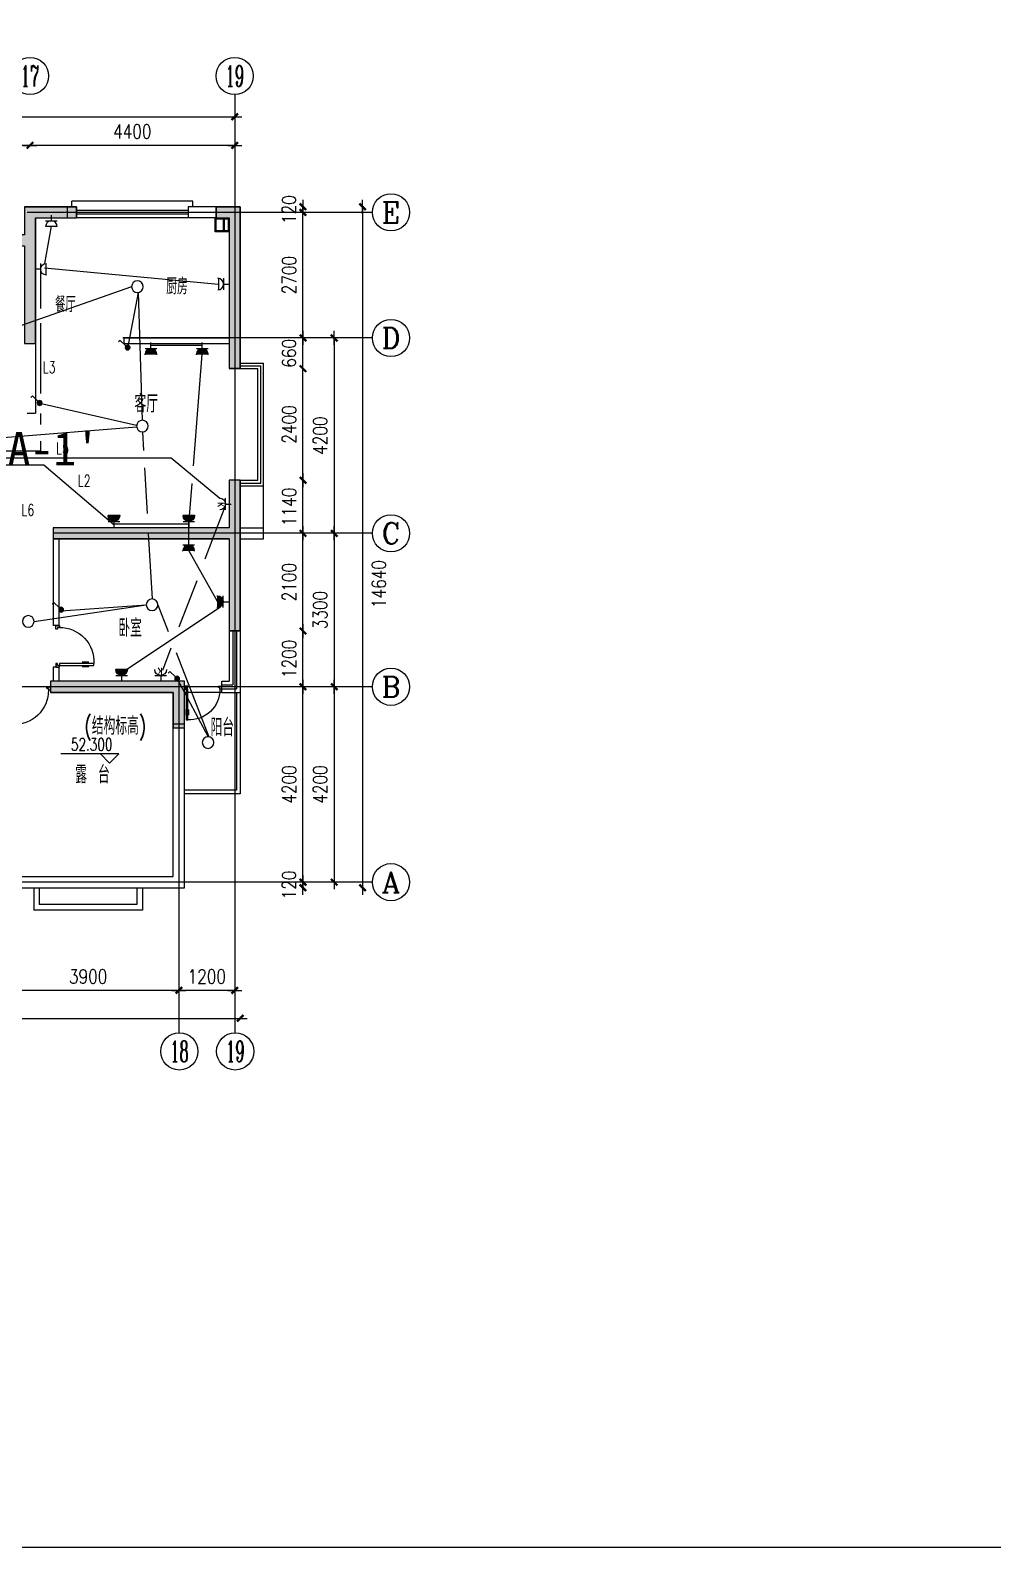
# Model space of a CAD drawing. Extents: x -170759 to 304867, y -311201 to 112352.
# Drawn here: x 86603 to 107283, y 9510 to 42129 of the extents above; entities that cross this region are included whole.
import ezdxf
from ezdxf.enums import TextEntityAlignment as Align

# ---------------------------------------------------------------- set-up
doc = ezdxf.new("R2010")
doc.units = 0
for name, pattern in [('ACAD_ISO04W100', [30.5, 24, -3, 0.5, -3]), ('DASH', [0.35, 0.25, -0.1]), ('DOTE', [2.42, 2, -0.2, 0.02, -0.2])]:
    doc.linetypes.add(name, pattern=pattern)
doc.layers.get('0').update_dxf_attribs({"linetype": 'CONTINUOUS'})
doc.layers.get('DEFPOINTS').update_dxf_attribs({"linetype": 'CONTINUOUS'})
for name, color, linetype in [('AXIS', 3, 'CONTINUOUS'), ('AXIS_TEXT', 7, 'CONTINUOUS'), ('DOOR', 2, 'CONTINUOUS'), ('DOTE', 251, 'CONTINUOUS'), ('EQUIP', 3, 'CONTINUOUS'), ('TEX', 7, 'CONTINUOUS'), ('TEXT', 6, 'CONTINUOUS'), ('WALL', 7, 'CONTINUOUS'), ('WINDOW', 151, 'CONTINUOUS'), ('WIRE', 1, 'CONTINUOUS'), ('WZ', 3, 'CONTINUOUS'), ('ZXX', 2, 'ACAD_ISO04W100'), ('标注', 7, 'CONTINUOUS')]:
    doc.layers.add(name, color=color, linetype=linetype)
doc.styles.add('-黑体', font='SIMHEI.TTF', dxfattribs={"width": 0.8})
doc.styles.add('COMPLEX', font='COMPLEX')
doc.styles.add('DIM_FONT', font='SIMPLEX.shx', dxfattribs={"width": 0.8})
doc.styles.add('HZFS', font='txt.shx', dxfattribs={"width": 0.8, "bigfont": 'msi_fsx.shx'})
doc.styles.add('HZS', font='txt', dxfattribs={"width": 0.7, "bigfont": 'HZS'})
doc.styles.add('HZTXT', font='txt.shx', dxfattribs={"width": 0.8, "bigfont": 'hztxt.shx'})
doc.styles.add('HZXXX', font='romans', dxfattribs={"width": 0.7, "bigfont": 'hzs'})
doc.dimstyles.new('AXIS', dxfattribs={"dimtxt": 300, "dimasz": 1, "dimexe": 250, "dimexo": 300, "dimgap": 150, "dimtad": 1, "dimdec": 0, "dimdsep": 46, "dimtxsty": 'DIM_FONT', "dimblk": '_DIMX', "dimblk1": '_DIMX', "dimblk2": '_DIMX', "dimcen": 2.5, "dimse1": 1, "dimse2": 1, "dimclrd": 3, "dimclre": 3, "dimclrt": 7, "dimadec": 0, "dimazin": 0, "dimtfac": 1, "dimtdec": 0, "dimtix": 1, "dimtmove": 2, "dimatfit": 3, "dimldrblk": '_DIMX', "dimfxl": 0, "dimtolj": 1, "dimtzin": 0, "dimarcsym": 0})

# ---------------------------------------------------------------- blocks, each defined once
blk = doc.blocks.new('_DIMX')
blk.add_line((-150, 0), (150, 0))
at = {"const_width": 50}
blk.add_lwpolyline([(-70, -70), (70, 70)], dxfattribs=at)
blk = doc.blocks.new('*D433')
at = {"layer": 'AXIS', "color": 3, "lineweight": -2}
blk.add_line((93133, 35515), (93133, 31317), dxfattribs=at)
at = {"layer": 'DEFPOINTS', "color": 0}
for p in [(91267, 35516), (91267, 31316), (93133, 31316)]:
    blk.add_point(p, dxfattribs=at)
at = {"layer": 'AXIS', "color": 3, "lineweight": -2}
for p, rotation in [((93133, 35516), 90), ((93133, 31316), 270)]:
    blk.add_blockref('_DIMX', p, dxfattribs=dict(at, rotation=rotation))
at = {"layer": 'AXIS', "color": 7, "insert": (92833, 33416), "char_height": 300, "attachment_point": 5, "rotation": 90, "style": 'DIM_FONT'}
blk.add_mtext('\\A1;4200', dxfattribs=at)
blk = doc.blocks.new('*D434')
at = {"layer": 'AXIS', "color": 3, "lineweight": -2}
blk.add_line((93743, 38335), (93743, 23697), dxfattribs=at)
at = {"layer": 'DEFPOINTS', "color": 0}
for p in [(92012, 38336), (92029, 23696), (93743, 23696)]:
    blk.add_point(p, dxfattribs=at)
at = {"layer": 'AXIS', "color": 3, "lineweight": -2}
for p, rotation in [((93743, 38336), 90), ((93743, 23696), 270)]:
    blk.add_blockref('_DIMX', p, dxfattribs=dict(at, rotation=rotation))
at = {"layer": 'AXIS', "color": 7, "insert": (94091, 30224), "char_height": 300, "attachment_point": 5, "rotation": 90, "style": 'DIM_FONT'}
blk.add_mtext('\\A1;14640', dxfattribs=at)
blk = doc.blocks.new('_LINKPT1')
blk.add_line((0, 0), (0, 0))
blk = doc.blocks.new('M_X23')
for p, q in [((-0.5, 1.05), (-0.5, 1)), ((-0.5, 1), (0.5, 1)), ((0.5, 0.5), (-0.5, 0.5)), ((0, 0.5), (0, 0)), ((0.5, 1.05), (0.5, 1))]:
    blk.add_line(p, q)
blk.add_arc((0, 1), 0.5, 180, 0)
for points in [[(0.43, 0.75), (-0.43, 0.75), (0.5, 1), (-0.5, 1)], [(0.25, 0.57), (-0.25, 0.57), (0.43, 0.75), (-0.43, 0.75)], [(0, 0.5), (0, 0.5), (0.25, 0.57), (-0.25, 0.57)]]:
    blk.add_solid(points)
blk.add_blockref('_LINKPT1', (0, 0))
at = {"width": 0.8, "flags": 9}
blk.add_attdef('A', (0, 0), '', height=0.00002, dxfattribs=at)
blk = doc.blocks.new('*D453')
at = {"layer": 'AXIS', "color": 3, "lineweight": -2}
blk.add_line((89794, 21491), (85896, 21491), dxfattribs=at)
at = {"layer": 'DEFPOINTS', "color": 0}
for p in [(85895, 22351), (89795, 22351), (85895, 21491)]:
    blk.add_point(p, dxfattribs=at)
at = {"layer": 'AXIS', "color": 3, "lineweight": -2, "rotation": 180}
blk.add_blockref('_DIMX', (85895, 21491), dxfattribs=at)
at = {"layer": 'AXIS', "color": 3, "lineweight": -2}
blk.add_blockref('_DIMX', (89795, 21491), dxfattribs=at)
at = {"layer": 'AXIS', "color": 7, "insert": (87845, 21791), "char_height": 300, "attachment_point": 5, "style": 'DIM_FONT'}
blk.add_mtext('\\A1;3900', dxfattribs=at)
blk = doc.blocks.new('M_A23MCU')
for p, q in [((-0.489, 0.782), (-0.489, 0.624)), ((-0.454, 0.081), (-0.454, 0.905)), ((-0.454, 0.905), (-0.413, 0.905)), ((-0.413, 0.905), (-0.413, 0.081)), ((-0.378, 0.782), (-0.378, 0.624)), ((-0.495, -0.002), (-0.495, 0.081)), ((-0.495, 0.081), (-0.454, 0.081)), ((-0.413, 0.081), (-0.454, 0.081)), ((-0.454, 0.081), (-0.454, 0.039)), ((-0.454, 0.039), (-0.413, 0.039)), ((-0.413, 0.039), (-0.413, -0.002)), ((0.412, 0.039), (0.412, -0.002)), ((0.453, 0.039), (0.412, 0.039)), ((0.453, 0.081), (0.453, 0.039)), ((0.494, 0.081), (0.453, 0.081)), ((0.494, -0.002), (0.494, 0.081)), ((-0.413, -0.002), (-0.495, -0.002)), ((-0.495, -0.002), (-0.495, -0.002)), ((0.412, -0.002), (0.494, -0.002)), ((0.494, -0.002), (0.494, -0.002))]:
    blk.add_line(p, q)
blk.add_arc((-0.372, 0.082), 0.825, 359.9283, 92.866)
blk = doc.blocks.new('_Y0FUQ')
blk.add_circle((0, 0), 0.5)
at = {"xscale": 0.002, "yscale": 0.002, "zscale": 0.002}
for p in [(-0.5, 0), (0, 0.5), (0.5, 0), (0, -0.5)]:
    blk.add_blockref('_LINKPT1', p, dxfattribs=at)
at = {"style": 'DIM_FONT', "width": 0.8, "flags": 9}
blk.add_attdef('A', (0, 0), '', height=0.00002, dxfattribs=at)
blk = doc.blocks.new('M_X2')
for p, q in [((0.15, 0.36), (0.63, 0.83)), ((0.63, 0.83), (0.77, 0.69))]:
    blk.add_line(p, q)
blk.add_circle((0, 0.21), 0.208)
for points in [[(-0.18, 0.31), (0.18, 0.31), (-0.21, 0.21), (0.21, 0.21)], [(-0.18, 0.1), (0.18, 0.1), (-0.21, 0.21), (0.21, 0.21)], [(-0.1, 0.39), (0.1, 0.39), (-0.18, 0.31), (0.18, 0.31)], [(-0.1, 0.03), (0.1, 0.03), (-0.18, 0.1), (0.18, 0.1)], [(0, 0.42), (0, 0.42), (-0.1, 0.39), (0.1, 0.39)], [(0, 0), (0, 0), (-0.1, 0.03), (0.1, 0.03)]]:
    blk.add_solid(points)
for p in [(-0.21, 0.21), (0, 0.42), (0.21, 0.21), (0, 0)]:
    blk.add_blockref('_LINKPT1', p)
at = {"width": 0.8, "flags": 9}
blk.add_attdef('A', (0, 0), '', height=0.00002, dxfattribs=at)
blk = doc.blocks.new('*D457')
at = {"layer": 'AXIS', "color": 3, "lineweight": -2}
blk.add_line((93133, 28015), (93133, 23817), dxfattribs=at)
at = {"layer": 'DEFPOINTS', "color": 0}
for p in [(91267, 28016), (91267, 23816), (93133, 23816)]:
    blk.add_point(p, dxfattribs=at)
at = {"layer": 'AXIS', "color": 3, "lineweight": -2}
for p, rotation in [((93133, 28016), 90), ((93133, 23816), 270)]:
    blk.add_blockref('_DIMX', p, dxfattribs=dict(at, rotation=rotation))
at = {"layer": 'AXIS', "color": 7, "insert": (92833, 25916), "char_height": 300, "attachment_point": 5, "rotation": 90, "style": 'DIM_FONT'}
blk.add_mtext('\\A1;4200', dxfattribs=at)
blk = doc.blocks.new('_AXISO')
blk.add_circle((0, 0), 0.5)
at = {"layer": 'AXIS_TEXT', "style": 'COMPLEX', "width": 1.041667}
blk.add_attdef('A', text='', height=0.56, dxfattribs=at).set_placement((-0.25, -0.28), (0.25, -0.28), align=Align.FIT)
blk = doc.blocks.new('*D459')
at = {"layer": 'AXIS', "color": 3, "lineweight": -2}
blk.add_line((90994, 21491), (89796, 21491), dxfattribs=at)
at = {"layer": 'DEFPOINTS', "color": 0}
for p in [(90995, 23306), (89795, 22351), (89795, 21491)]:
    blk.add_point(p, dxfattribs=at)
at = {"layer": 'AXIS', "color": 3, "lineweight": -2, "rotation": 180}
blk.add_blockref('_DIMX', (89795, 21491), dxfattribs=at)
at = {"layer": 'AXIS', "color": 3, "lineweight": -2}
blk.add_blockref('_DIMX', (90995, 21491), dxfattribs=at)
at = {"layer": 'AXIS', "color": 7, "insert": (90395, 21791), "char_height": 300, "attachment_point": 5, "style": 'DIM_FONT'}
blk.add_mtext('\\A1;1200', dxfattribs=at)
blk = doc.blocks.new('*D460')
at = {"layer": 'AXIS', "color": 3, "lineweight": -2}
for p, q in [((92462, 23817), (92462, 23818)), ((92462, 23696), (92462, 23816)), ((92462, 23695), (92462, 23694))]:
    blk.add_line(p, q, dxfattribs=at)
at = {"layer": 'DEFPOINTS', "color": 0}
for p in [(90995, 23816), (92462, 23816), (90995, 23696)]:
    blk.add_point(p, dxfattribs=at)
at = {"layer": 'AXIS', "color": 3, "lineweight": -2}
for p, rotation in [((92462, 23816), 270), ((92462, 23696), 90)]:
    blk.add_blockref('_DIMX', p, dxfattribs=dict(at, rotation=rotation))
at = {"layer": 'AXIS', "color": 7, "insert": (92162, 23756), "char_height": 300, "attachment_point": 5, "rotation": 90, "style": 'DIM_FONT'}
blk.add_mtext('\\A1;120', dxfattribs=at)
blk = doc.blocks.new('*D462')
at = {"layer": 'AXIS', "color": 3, "lineweight": -2}
blk.add_line((93133, 31315), (93133, 28017), dxfattribs=at)
at = {"layer": 'DEFPOINTS', "color": 0}
for p in [(91267, 31316), (91267, 28016), (93133, 28016)]:
    blk.add_point(p, dxfattribs=at)
at = {"layer": 'AXIS', "color": 3, "lineweight": -2}
for p, rotation in [((93133, 31316), 90), ((93133, 28016), 270)]:
    blk.add_blockref('_DIMX', p, dxfattribs=dict(at, rotation=rotation))
at = {"layer": 'AXIS', "color": 7, "insert": (92833, 29666), "char_height": 300, "attachment_point": 5, "rotation": 90, "style": 'DIM_FONT'}
blk.add_mtext('\\A1;3300', dxfattribs=at)
blk = doc.blocks.new('_X27OFR')
for p, q in [((0.25, 0.25), (-0.25, 0.25)), ((0, 0.25), (0, 0))]:
    blk.add_line(p, q)
blk.add_arc((0, 0.5), 0.25, 180, 0)
at = {"xscale": 0.002, "yscale": 0.002, "zscale": 0.002}
blk.add_blockref('_LINKPT1', (0, 0), dxfattribs=at)
at = {"style": 'DIM_FONT', "width": 0.8}
blk.add_text('K', height=0.3, dxfattribs=at).set_placement((-0.075, 0.274))
at = {"style": 'DIM_FONT', "width": 0.8, "flags": 9}
blk.add_attdef('A', (0, 0), '', height=0.00002, dxfattribs=at)
blk = doc.blocks.new('*D500')
at = {"layer": 'AXIS', "color": 3, "lineweight": -2}
blk.add_line((90994, 39656), (86596, 39656), dxfattribs=at)
at = {"layer": 'DEFPOINTS', "color": 0}
for p in [(86595, 39656), (86595, 38830), (90995, 38767)]:
    blk.add_point(p, dxfattribs=at)
at = {"layer": 'AXIS', "color": 3, "lineweight": -2, "rotation": 180}
blk.add_blockref('_DIMX', (86595, 39656), dxfattribs=at)
at = {"layer": 'AXIS', "color": 3, "lineweight": -2}
blk.add_blockref('_DIMX', (90995, 39656), dxfattribs=at)
at = {"layer": 'AXIS', "color": 7, "insert": (88795, 39956), "char_height": 300, "attachment_point": 5, "style": 'DIM_FONT'}
blk.add_mtext('\\A1;4400', dxfattribs=at)
blk = doc.blocks.new('M_X24ZVU')
for p, q in [((0.5, 0.95), (-0.5, 0.95)), ((0.5, 0.5), (-0.5, 0.5)), ((0, 0.5), (0, 0))]:
    blk.add_line(p, q)
blk.add_arc((0, 1), 0.5, 180, 0)
blk.add_blockref('_LINKPT1', (0, 0))
at = {"width": 0.8, "flags": 9}
blk.add_attdef('A', (0, 0), '', height=0.00002, dxfattribs=at)
blk = doc.blocks.new('*D503')
at = {"layer": 'AXIS', "color": 3, "lineweight": -2}
blk.add_line((86594, 39656), (84796, 39656), dxfattribs=at)
at = {"layer": 'DEFPOINTS', "color": 0}
for p in [(84795, 39656), (86595, 38877), (84795, 38730)]:
    blk.add_point(p, dxfattribs=at)
at = {"layer": 'AXIS', "color": 3, "lineweight": -2, "rotation": 180}
blk.add_blockref('_DIMX', (84795, 39656), dxfattribs=at)
at = {"layer": 'AXIS', "color": 3, "lineweight": -2}
blk.add_blockref('_DIMX', (86595, 39656), dxfattribs=at)
at = {"layer": 'AXIS', "color": 7, "insert": (85695, 39956), "char_height": 300, "attachment_point": 5, "style": 'DIM_FONT'}
blk.add_mtext('\\A1;1800', dxfattribs=at)
blk = doc.blocks.new('*D508')
at = {"layer": 'AXIS', "color": 3, "lineweight": -2}
for p, q in [((92462, 38337), (92462, 38338)), ((92462, 38216), (92462, 38336)), ((92462, 38215), (92462, 38214))]:
    blk.add_line(p, q, dxfattribs=at)
at = {"layer": 'DEFPOINTS', "color": 0}
for p in [(91115, 38336), (91567, 38216), (92462, 38336)]:
    blk.add_point(p, dxfattribs=at)
at = {"layer": 'AXIS', "color": 3, "lineweight": -2}
for p, rotation in [((92462, 38336), 270), ((92462, 38216), 90)]:
    blk.add_blockref('_DIMX', p, dxfattribs=dict(at, rotation=rotation))
at = {"layer": 'AXIS', "color": 7, "insert": (92162, 38276), "char_height": 300, "attachment_point": 5, "rotation": 90, "style": 'DIM_FONT'}
blk.add_mtext('\\A1;120', dxfattribs=at)
blk = doc.blocks.new('*D510')
at = {"layer": 'AXIS', "color": 3, "lineweight": -2}
for p, q in [((92462, 35517), (92462, 35518)), ((92462, 34856), (92462, 35516)), ((92462, 34855), (92462, 34854))]:
    blk.add_line(p, q, dxfattribs=at)
at = {"layer": 'DEFPOINTS', "color": 0}
for p in [(91567, 35516), (92462, 35516), (91115, 34856)]:
    blk.add_point(p, dxfattribs=at)
at = {"layer": 'AXIS', "color": 3, "lineweight": -2}
for p, rotation in [((92462, 35516), 270), ((92462, 34856), 90)]:
    blk.add_blockref('_DIMX', p, dxfattribs=dict(at, rotation=rotation))
at = {"layer": 'AXIS', "color": 7, "insert": (92162, 35186), "char_height": 300, "attachment_point": 5, "rotation": 90, "style": 'DIM_FONT'}
blk.add_mtext('\\A1;660', dxfattribs=at)

msp = doc.modelspace()

# ---------------------------------------------------------------- hatches: boundary and pattern name
at = {"layer": 'ZXX'}
h = msp.add_hatch(color=256, dxfattribs=at)
h.paths.add_polyline_path([(86594.70248, 38336.34624), (87594.70248, 38336.34624), (87594.70248, 38216.34624), (86594.70248, 38216.34624)])
h.paths.add_polyline_path([(86594.70248, 38216.34624), (87594.70248, 38216.34624), (87594.70248, 38096.34624), (86714.70248, 38096.34624), (86714.70248, 35396.34624), (86474.70248, 35396.34624), (86474.70248, 37496.34624), (86294.70248, 37496.34624), (86294.70248, 37616.34624), (86594.70248, 37616.34624)])
h.paths.add_polyline_path([(86474.70248, 38336.34624), (86594.70248, 38336.34624), (86594.70248, 37616.34624), (86294.70248, 37616.34624), (86294.70248, 37736.34624), (86474.70248, 37736.34624)])
h = msp.add_hatch(color=256, dxfattribs=at)
h.paths.add_polyline_path([(90594.70248, 38336.34624), (90994.70248, 38336.34624), (90994.70248, 38216.34624), (90594.70248, 38216.34624)])
h.paths.add_polyline_path([(90994.70248, 38336.34624), (91114.70248, 38336.34624), (91114.70248, 38216.34624), (90994.70248, 38216.34624)])
h.paths.add_polyline_path([(90594.70248, 38216.34624), (90994.70248, 38216.34624), (90994.70248, 35516.34624), (90874.70248, 35516.34624), (90874.70248, 38096.34624), (90594.70248, 38096.34644)])
h.paths.add_polyline_path([(90994.70248, 38216.34624), (91114.70248, 38216.34624), (91114.70248, 35516.34624), (90994.70248, 35516.34624)])
h.paths.add_polyline_path([(90994.70248, 35516.34624), (91114.70248, 35516.34624), (91114.70248, 34856.34624), (90994.70248, 34856.34624)])
h.paths.add_polyline_path([(90874.70248, 35516.34624), (90994.70248, 35516.34624), (90994.70248, 34856.34624), (90874.70248, 34856.34624)])
msp.add_hatch(color=256, dxfattribs=at).paths.add_polyline_path([(91114.70248, 29216.34624), (91114.70248, 32456.34624), (90874.70248, 32456.34624), (90874.70248, 31436.34624), (87094.70248, 31436.34624), (87094.70248, 31196.34624), (90874.70248, 31196.34624), (90874.70248, 29216.34624)])
h = msp.add_hatch(color=256, dxfattribs=at)
h.paths.add_polyline_path([(87034.70248, 28136.34624), (89794.70248, 28136.34624), (89794.70248, 28016.34624), (87034.70248, 28016.34624)])
h.paths.add_polyline_path([(87034.70248, 28016.34624), (89794.70248, 28016.34624), (89794.70248, 27136.34624), (89674.70248, 27136.34624), (89674.70248, 27896.34624), (87034.70248, 27896.34624)])
h.paths.add_polyline_path([(89794.70248, 28016.34624), (89914.70248, 28016.34624), (89914.70248, 27136.34624), (89794.70248, 27136.34624)])
h.paths.add_polyline_path([(89794.70248, 28136.34624), (89914.70248, 28136.34624), (89914.70248, 28016.34624), (89794.70248, 28016.34624)])

# ---------------------------------------------------------------- linework, layer by layer
at = {"color": 2}
for p, q in [((90754.70248, 37816.34644), (90754.70248, 38076.34644)), ((90774.70248, 37816.34644), (90774.70248, 38076.34644))]:
    msp.add_line(p, q, dxfattribs=at)
msp.add_lwpolyline([(31836.87779, 79064.1775), (130344.26969, 79064.1775), (130344.26969, 9509.75319), (31836.87779, 9509.75319)], close=True)
for points in [[(90574.70248, 38096.34644), (90874.70248, 38096.34644), (90874.70248, 37796.34644), (90574.70248, 37796.34644)], [(90594.70248, 38076.34644), (90854.70248, 38076.34644), (90854.70248, 37816.34644), (90594.70248, 37816.34644)]]:
    msp.add_lwpolyline(points, close=True, dxfattribs=at)
at = {"layer": 'AXIS'}
for p, q in [((90994.70248, 40747.86852), (90994.70248, 40657.42924)), ((93952.63077, 38216.34624), (93588.8368, 38216.34624)), ((93952.63077, 35516.34624), (93588.8368, 35516.34624)), ((93952.63077, 31316.34624), (93588.8368, 31316.34624)), ((93952.63077, 28016.34624), (93588.8368, 28016.34624)), ((93952.63077, 23816.34624), (93588.8368, 23816.34624)), ((89794.70248, 21009.05845), (89794.70248, 20577.9391)), ((90994.70248, 21009.05845), (90994.70248, 20577.9391))]:
    msp.add_line(p, q, dxfattribs=at)
at = {"layer": 'DOOR'}
for p, q in [((91614.70248, 31436.34624), (91614.70248, 32336.34624)), ((89914.70248, 23696.34624), (89914.70248, 28136.34624)), ((89674.70248, 23936.34624), (89674.70248, 27896.34624)), ((91034.70248, 27896.34624), (91034.70248, 25796.34624)), ((91114.70248, 27896.34624), (91114.70248, 25716.34624)), ((91034.70248, 25796.34624), (89914.70248, 25796.34624)), ((91114.70248, 25716.34624), (89914.70248, 25716.34624)), ((86014.70248, 23936.34624), (89674.70248, 23936.34624)), ((85774.70248, 23696.34624), (89914.70248, 23696.34624))]:
    msp.add_line(p, q, dxfattribs=at)
at = {"layer": 'DOOR', "linetype": 'DASH'}
msp.add_line((89914.70248, 27216.34624), (89674.70248, 27216.34624), dxfattribs=at)
at = {"layer": 'DOTE', "linetype": 'DOTE', "ltscale": 0.5}
for p, q in [((90994.70248, 40657.42924), (90994.70248, 20795.73553)), ((93915.03591, 38216.34624), (86534.70248, 38216.34624)), ((93915.03591, 35516.34624), (88589.51999, 35516.34624)), ((93915.03591, 31316.34624), (87094.70248, 31316.34624)), ((89794.70248, 28136.34624), (89794.70248, 20795.73553)), ((93915.03591, 28016.34624), (85774.70248, 28016.34624)), ((93915.03591, 23816.34624), (75094.70248, 23816.34624))]:
    msp.add_line(p, q, dxfattribs=at)
at = {"layer": 'TEXT', "color": 3}
msp.add_lwpolyline([(88107.41888, 26572.48783), (88307.41888, 26372.40892), (88507.41888, 26572.48783), (87261.26998, 26572.48783)], dxfattribs=at)
at = {"layer": 'WALL'}
for p, q in [((86474.70248, 38336.34624), (87394.70248, 38336.34624)), ((87394.70248, 38336.34624), (87394.70248, 38096.34624)), ((87394.70248, 38336.34624), (87394.70248, 38096.34624)), ((87394.70248, 38336.34624), (87594.70248, 38336.34624)), ((87594.70248, 38336.34624), (87594.70248, 38096.34624)), ((90598.37375, 38336.34645), (89994.70248, 38336.34624)), ((89994.70248, 38336.34624), (89994.70248, 38096.34624)), ((90594.70248, 38096.34624), (90594.70248, 38336.34624)), ((90594.70248, 38336.34624), (91114.70248, 38336.34624)), ((91114.70248, 38336.34624), (91114.70248, 35396.34624)), ((86714.70248, 38096.34624), (87394.70248, 38096.34624)), ((86714.70248, 38096.34624), (86714.70248, 37496.34624)), ((87398.37375, 38096.34624), (87594.70248, 38096.34624)), ((90594.70248, 38096.34644), (89994.70248, 38096.34624)), ((90594.70248, 38096.34624), (90874.70248, 38096.34624)), ((90874.70248, 38096.34624), (90874.70248, 35516.34624)), ((86714.70248, 37496.34624), (86714.70248, 33896.34624)), ((88612.42937, 35516.34624), (90874.70248, 35516.34624)), ((88612.42937, 35516.34624), (88612.42937, 35396.34624)), ((88612.42937, 35396.34624), (90874.70248, 35396.34624)), ((90874.70248, 35396.34624), (90874.70248, 34856.34624)), ((91114.70248, 35396.34624), (91114.70248, 34856.34624)), ((91114.70248, 34856.34624), (90874.70248, 34856.34624)), ((86534.70248, 33896.34624), (86714.70248, 33896.34624)), ((91114.70248, 32456.34624), (90874.70248, 32456.34624)), ((90874.70248, 32456.34624), (90874.70248, 31436.34624)), ((91114.70248, 32456.34624), (91114.70248, 31226.03638)), ((90874.70248, 31436.34624), (87094.70248, 31436.34624)), ((90874.70248, 31436.34624), (87094.70248, 31436.34624)), ((87094.70248, 31436.34624), (87094.70248, 29336.34624)), ((91114.70248, 31436.34624), (91114.70248, 29216.34624)), ((91114.70248, 31436.34624), (91614.70248, 31436.34624)), ((91614.70248, 31196.34624), (91614.70248, 31436.34624)), ((90874.70248, 31196.34624), (87094.70248, 31196.34624)), ((87214.70248, 31196.34624), (87214.70248, 29336.34624)), ((90874.70248, 31196.34624), (90874.70248, 29216.34624)), ((91114.70248, 31196.34624), (91614.70248, 31196.34624)), ((87214.70248, 29336.34624), (87094.70248, 29336.34624)), ((91114.70248, 29216.34624), (90874.70248, 29216.34624)), ((87214.70248, 28436.34624), (87094.70248, 28436.34624)), ((87094.70248, 28436.34624), (87094.70248, 28136.34624)), ((87214.70248, 28436.34624), (87214.70248, 28136.34624)), ((87094.70248, 28136.34624), (87034.70248, 28136.34624)), ((87034.70248, 28136.34624), (87034.70248, 27896.34624)), ((89914.70248, 28136.34624), (87214.70248, 28136.34624)), ((89674.70248, 27896.34624), (87034.70248, 27896.34624))]:
    msp.add_line(p, q, dxfattribs=at)
at = {"layer": 'WALL', "color": 8}
for p, q in [((86674.70248, 23696.34624), (86674.70248, 23216.34624)), ((86794.70248, 23696.34624), (86794.70248, 23336.34624)), ((88894.70248, 23696.34624), (88894.70248, 23336.34624)), ((89014.70248, 23696.34624), (89014.70248, 23216.34624)), ((89014.70248, 23216.34624), (86674.70248, 23216.34624)), ((88894.70248, 23336.34624), (86794.70248, 23336.34624))]:
    msp.add_line(p, q, dxfattribs=at)
at = {"layer": 'WINDOW'}
for p, q in [((90094.70248, 38456.34624), (87494.70248, 38456.34624)), ((87494.70248, 38336.34624), (87494.70248, 38456.34624)), ((89994.70248, 38256.34624), (87594.70248, 38256.34624)), ((89994.70248, 38176.34624), (87594.70248, 38176.34624)), ((90094.70248, 38336.34624), (90094.70248, 38456.34624)), ((89994.70248, 38096.34624), (87594.70248, 38096.34624)), ((91114.70248, 34976.34624), (91614.70248, 34976.34624)), ((91114.70248, 34916.34624), (91554.70248, 34916.34624)), ((91554.70248, 32396.34624), (91554.70248, 34916.34624)), ((91614.70248, 32336.34624), (91614.70248, 34976.34624)), ((91114.70248, 34856.34624), (91494.70248, 34856.34624)), ((91494.70248, 32456.34624), (91494.70248, 34856.34624)), ((91114.70248, 32456.34624), (91494.70248, 32456.34624)), ((91114.70248, 32396.34624), (91554.70248, 32396.34624)), ((91114.70248, 32336.34624), (91614.70248, 32336.34624)), ((90874.70248, 29216.34624), (90874.70248, 28136.34624)), ((90954.70248, 29216.34624), (90954.70248, 28056.34624)), ((91034.70248, 29216.34624), (91034.70248, 27976.34624)), ((91114.70248, 29216.34624), (91114.70248, 27896.34624)), ((90714.70248, 28136.34624), (90874.70248, 28136.34624)), ((90714.70248, 27896.34624), (90714.70248, 28136.34624)), ((90714.70248, 28056.34624), (90954.70248, 28056.34624)), ((90714.70248, 27896.34624), (89914.70248, 27896.34624)), ((90714.70248, 27976.34624), (91034.70248, 27976.34624)), ((90714.70248, 27896.34624), (91114.70248, 27896.34624))]:
    msp.add_line(p, q, dxfattribs=at)
at = {"layer": 'WIRE'}
for p, q in [((86916.4359, 37118.57602), (87054.70248, 37921.34624)), ((86823.53403, 36993.57602), (86823.53403, 36150.52537)), ((86905.23373, 37025.94607), (90643.88668, 36673.057)), ((88778.34694, 36618.3774), (86029.10201, 35647.16778)), ((88692.78153, 35256.67551), (88929.56096, 36496.15701)), ((89010.68323, 33747.42401), (88929.56096, 36496.15701)), ((86823.53403, 35830.81049), (86823.53403, 34323.29974)), ((90297.59004, 35353.3897), (89194.64795, 35353.3897)), ((90108.40448, 32769.16011), (90297.59004, 35165.8897)), ((86803.62091, 34116.97672), (88887.17996, 33641.70982)), ((86029.10201, 33374.1628), (88887.2621, 33602.61938)), ((86823.53403, 33891.74374), (86823.53403, 33658.38808)), ((86823.53403, 33293.91319), (86823.53403, 33088.37301)), ((89010.68323, 33497.42401), (89033.77906, 33098.06565)), ((85445.38784, 33088.37301), (86823.53403, 33088.37301)), ((85595.38784, 32938.37301), (89632.39626, 32938.37301)), ((85745.38784, 32788.37301), (86891.73091, 32788.37301)), ((86891.73091, 32788.37301), (88400.12585, 31508.95812)), ((89055.28277, 32726.23696), (89112.21736, 31741.76025)), ((89632.39626, 32938.37301), (90672.3153, 32070.89298)), ((90009.00903, 31509.95187), (90078.23178, 32386.91206)), ((90783.61994, 31889.00469), (90353.29781, 30757.46254)), ((90009.00903, 31509.95187), (88400.12585, 31509.95187)), ((90006.7962, 30943.17429), (90009.00903, 31509.95187)), ((89137.19489, 31309.86464), (89218.45472, 29904.771)), ((90687.20248, 29738.09306), (90006.7962, 30943.17429)), ((90178.49914, 30297.82532), (89797.52912, 29296.05569)), ((86683.95442, 29422.68401), (89093.45472, 29779.771)), ((87266.80681, 29646.67989), (89093.45472, 29779.771)), ((88502.20248, 28278.09306), (90687.20248, 29738.09306)), ((89343.45472, 29779.771), (89564.06885, 29206.91904)), ((89625.69385, 28844.21082), (89443.11315, 28364.11056)), ((89739.86847, 28750.43349), (90435.41252, 26944.36706)), ((89757.60568, 28189.87692), (90422.3097, 26943.67842))]:
    msp.add_line(p, q, dxfattribs=at)
at = {"layer": 'ZXX'}
for points in [[(87594.70248, 38096.34624), (87594.70248, 38336.34624), (86474.70248, 38336.34624), (86474.70248, 37736.34624), (86294.70248, 37736.34624), (86294.70248, 37496.34624), (86474.70248, 37496.34624), (86474.70248, 35396.34624), (86714.70248, 35396.34624), (86714.70248, 38096.34624), (87594.70248, 38096.34624)], [(91114.70248, 34856.34624), (91114.70248, 38336.34624), (90594.70248, 38336.34624), (90594.70248, 38096.34644), (90874.70248, 38096.34624), (90874.70248, 34856.34624), (91114.70248, 34856.34624)], [(91114.70248, 29216.34624), (91114.70248, 32456.34624), (90874.70248, 32456.34624), (90874.70248, 31436.34624), (87094.70248, 31436.34624), (87094.70248, 31196.34624), (90874.70248, 31196.34624), (90874.70248, 29216.34624), (91114.70248, 29216.34624)], [(89674.70248, 27136.34624), (89914.70248, 27136.34624), (89914.70248, 28136.34624), (87034.70248, 28136.34624), (87034.70248, 27896.34624), (89674.70248, 27896.34624), (89674.70248, 27136.34624)]]:
    msp.add_lwpolyline(points, dxfattribs=at)

# ---------------------------------------------------------------- block references
at = {"layer": 'AXIS'}
ref = msp.add_blockref('_AXISO', (86594.70248, 41147.86852), dxfattribs=dict(at, xscale=800, yscale=800, zscale=800))
ref.add_attrib('A', '17', dxfattribs={"layer": 'AXIS_TEXT', "height": 448, "style": 'COMPLEX', "width": 0.646552}).set_placement((86394.70248, 40923.86852), (86794.70248, 40923.86852), align=Align.FIT)
ref = msp.add_blockref('_AXISO', (90994.70248, 41147.86852), dxfattribs=dict(at, xscale=800, yscale=800, zscale=800))
ref.add_attrib('A', '19', dxfattribs={"layer": 'AXIS_TEXT', "height": 448, "style": 'COMPLEX', "width": 0.646552}).set_placement((90794.70248, 40923.86852), (91194.70248, 40923.86852), align=Align.FIT)
ref = msp.add_blockref('_AXISO', (94352.63077, 38216.34624), dxfattribs=dict(at, xscale=800, yscale=800, zscale=800))
ref.add_attrib('A', 'E', dxfattribs={"layer": 'AXIS_TEXT', "height": 448, "style": 'COMPLEX', "width": 1.171875}).set_placement((94152.63077, 37992.34624), (94552.63077, 37992.34624), align=Align.FIT)
ref = msp.add_blockref('_AXISO', (94352.63077, 35516.34624), dxfattribs=dict(at, xscale=800, yscale=800, zscale=800))
ref.add_attrib('A', 'D', dxfattribs={"layer": 'AXIS_TEXT', "height": 448, "style": 'COMPLEX', "width": 1.102941}).set_placement((94152.63077, 35292.34624), (94552.63077, 35292.34624), align=Align.FIT)
ref = msp.add_blockref('_AXISO', (94352.63077, 31316.34624), dxfattribs=dict(at, xscale=800, yscale=800, zscale=800))
ref.add_attrib('A', 'C', dxfattribs={"layer": 'AXIS_TEXT', "height": 448, "style": 'COMPLEX', "width": 1.25}).set_placement((94152.63077, 31092.34624), (94552.63077, 31092.34624), align=Align.FIT)
ref = msp.add_blockref('_AXISO', (94352.63077, 28016.34624), dxfattribs=dict(at, xscale=800, yscale=800, zscale=800))
ref.add_attrib('A', 'B', dxfattribs={"layer": 'AXIS_TEXT', "height": 448, "style": 'COMPLEX', "width": 1.102941}).set_placement((94152.63077, 27792.34624), (94552.63077, 27792.34624), align=Align.FIT)
at = {"layer": 'AXIS', "xscale": 800, "yscale": 800, "zscale": 800}
msp.add_blockref('_AXISO', (94352.63077, 23816.34624), dxfattribs=at).add_auto_attribs({'A': 'A'})
at = {"layer": 'AXIS'}
ref = msp.add_blockref('_AXISO', (89805.80907, 20178.09332), dxfattribs=dict(at, xscale=800, yscale=800, zscale=800))
ref.add_attrib('A', '18', dxfattribs={"layer": 'AXIS_TEXT', "height": 448, "style": 'COMPLEX', "width": 0.646552}).set_placement((89605.80907, 19954.09332), (90005.80907, 19954.09332), align=Align.FIT)
ref = msp.add_blockref('_AXISO', (91005.80907, 20178.09332), dxfattribs=dict(at, xscale=800, yscale=800, zscale=800))
ref.add_attrib('A', '19', dxfattribs={"layer": 'AXIS_TEXT', "height": 448, "style": 'COMPLEX', "width": 0.646552}).set_placement((90805.80907, 19954.09332), (91205.80907, 19954.09332), align=Align.FIT)
at = {"layer": 'EQUIP'}
for name, p, xscale, yscale, zscale, rotation in [('M_X24ZVU', (87054.70248, 38158.84624), 250, 250, 250, 180), ('M_X24ZVU', (86698.53403, 36993.57602), -250, 250, 250, 270), ('M_X24ZVU', (90881.38668, 36673.057), 250, 250, 250, 90), ('M_X23', (89194.64795, 35415.8897), 250, 250, 250, 180), ('M_X23', (90297.59004, 35415.8897), 250, 250, 250, 180), ('_X27OFR', (90922.3153, 31945.89298), -500, 500, 500, 90), ('M_X23', (90006.7962, 31193.17429), 250, 250, 250, 180), ('M_X23', (90874.70248, 29846.34624), -250, 250, 250, 90)]:
    msp.add_blockref(name, p, dxfattribs=dict(at, xscale=xscale, yscale=yscale, zscale=zscale, rotation=rotation))
for name, p, xscale, yscale, zscale in [('_Y0FUQ', (88903.34694, 36618.3774), -250, 250, 250), ('M_X2', (88692.78153, 35256.67551), -250, 250, 250), ('M_X2', (86803.62091, 34064.89339), -250, 250, 250), ('_Y0FUQ', (89010.68323, 33622.42401), -250, 250, 250), ('M_X23', (88400.12585, 31446.45812), -250, 250, 250), ('M_X23', (90009.00903, 31446.45812), -250, 250, 250), ('M_X2', (87266.80681, 29620.63822), -250, 250, 250), ('_Y0FUQ', (89218.45472, 29779.771), -250, 250, 250), ('_Y0FUQ', (86558.95442, 29422.68401), -250, 250, 250), ('M_X23', (88564.70248, 28136.34624), -250, 250, 250), ('_X27OFR', (89404.05136, 28136.34624), -500, 500, 500), ('M_X2', (89757.60568, 28137.79358), -250, 250, 250), ('_Y0FUQ', (90422.3097, 26818.67842), -250, 250, 250)]:
    msp.add_blockref(name, p, dxfattribs=dict(at, xscale=xscale, yscale=yscale, zscale=zscale))
at = {"layer": 'WINDOW'}
for p, xscale, yscale, zscale, rotation in [((87154.70248, 28886.34624), 900, -900, 900, 90), ((86584.70248, 28016.34624), -900, 900, 900, 180), ((90314.70248, 28029.67957), -800, 800, 800, 180)]:
    msp.add_blockref('M_A23MCU', p, dxfattribs=dict(at, xscale=xscale, yscale=yscale, zscale=zscale, rotation=rotation))

# ---------------------------------------------------------------- texts
at = {"layer": 'TEX', "color": 3, "style": 'HZXXX', "text_generation_flag": 6, "width": 0.7}
msp.add_text('厨房', height=350, rotation=180, dxfattribs=at).set_placement((89522.60741, 36452.0639))
at = {"layer": 'TEXT', "color": 6, "style": '-黑体'}
msp.add_text("A-1'", height=720, dxfattribs=at).set_placement((86115.51537, 32774.74803))
at = {"layer": 'TEXT', "color": 3, "style": 'HZTXT', "width": 0.7}
msp.add_text('52.300', height=270, dxfattribs=at).set_placement((87475.99444, 26643.9098))
at = {"layer": 'WZ', "style": 'HZS', "width": 0.7}
for s, height, p in [('餐厅', 332.5, (87134.54036, 36073.22895)), ('客厅', 380, (88840.75143, 33913.8087)), ('卧室', 380, (88494.21028, 29090.80705)), (' (结构标高)', 380, (87527.52097, 26985.90339)), ('阳台', 380, (90474.96551, 26952.66551)), ('露 台', 380, (87567.92746, 25939.52458))]:
    msp.add_text(s, height=height, dxfattribs=at).set_placement(p)
at = {"layer": '标注', "linetype": 'Continuous', "style": 'HZFS', "width": 0.7}
for s, p in [('L3', (86869.08769, 34760.0361)), ('L5', (87155.33408, 33020.84943)), ('L2', (87620.59424, 32320.92449)), ('L6', (86411.09336, 31693.57514))]:
    msp.add_text(s, height=250, dxfattribs=at).set_placement(p)

# ---------------------------------------------------------------- dimensions: what is measured, and where the dimension line sits
at = {"layer": 'AXIS'}
for base, p1, p2, location in [((90994.70248, 40270.07915), (59194.70248, 38753.53439), (90994.70248, 38753.53439), (74233.59757, 40570.07915)), ((91114.70248, 20889.00219), (59074.70248, 22326.58886), (91114.70248, 22573.13302), (74444.21485, 21189.00219))]:
    msp.add_linear_dim(base=base, p1=p1, p2=p2, location=location, dimstyle='AXIS', dxfattribs=at).render()
for base, p1, p2, picture, middle in [((84794.70248, 39656.019), (86594.70248, 38876.76577), (84794.70248, 38729.99765), '*D503', (85694.70248, 39956.019)), ((86594.70248, 39656.019), (90994.70248, 38767.18581), (86594.70248, 38829.99765), '*D500', (88794.70248, 39956.019)), ((85894.70248, 21490.95059), (89794.70248, 22351.42084), (85894.70248, 22351.42084), '*D453', (87844.70248, 21790.95059))]:
    dim = msp.add_linear_dim(base=base, p1=p1, p2=p2, dimstyle='AXIS', override={"dimse1": 1}, dxfattribs=at)
    dim.commit()
    dim.dimension.update_dxf_attribs({"geometry": picture, "text_midpoint": middle})
for base, p1, p2, picture, middle in [((92462.35995, 38336.34624), (91566.59259, 38216.34624), (91114.70248, 38336.34624), '*D508', (92162.35995, 38276.34624)), ((92462.35995, 35516.34624), (91114.70248, 34856.34624), (91566.59259, 35516.34624), '*D510', (92162.35995, 35186.34624)), ((93133.083, 31316.34624), (91266.59259, 35516.34624), (91266.59259, 31316.34624), '*D433', (92833.083, 33416.34624)), ((93133.083, 28016.34624), (91266.59259, 31316.34624), (91266.59259, 28016.34624), '*D462', (92833.083, 29666.34624)), ((93133.083, 23816.34624), (91266.59259, 28016.34624), (91266.59259, 23816.34624), '*D457', (92833.083, 25916.34624))]:
    dim = msp.add_linear_dim(base=base, p1=p1, p2=p2, angle=90, dimstyle='AXIS', override={"dimse1": 1}, dxfattribs=at)
    dim.commit()
    dim.dimension.update_dxf_attribs({"geometry": picture, "text_midpoint": middle})
for base, p1, p2 in [((92462.35995, 38216.34624), (91566.59259, 35516.34624), (91566.59259, 38216.34624)), ((92462.35995, 34856.34624), (91114.70248, 32456.34624), (91114.70248, 34856.34624)), ((92462.35995, 32456.34624), (91763.24819, 31316.34624), (91114.70248, 32456.34624)), ((92462.35995, 31316.34624), (91114.70248, 29216.34624), (91763.24819, 31316.34624)), ((92462.35995, 29216.34624), (91279.00679, 28016.34624), (91114.70248, 29216.34624)), ((92462.35995, 28016.34624), (89914.70248, 23816.34624), (91279.00679, 28016.34624))]:
    msp.add_linear_dim(base=base, p1=p1, p2=p2, angle=90, dimstyle='AXIS', override={"dimse1": 1}, dxfattribs=at).render()
dim = msp.add_linear_dim(base=(93743.33542, 23696.34624), p1=(92012.35995, 38336.34624), p2=(92028.89787, 23696.34624), angle=90, dimstyle='AXIS', dxfattribs=at)
dim.commit()
dim.dimension.update_dxf_attribs({"geometry": '*D434', "text_midpoint": (94090.58025, 30223.61), "dimtype": 160})
dim = msp.add_linear_dim(base=(92462.35995, 23816.34624), p1=(90994.70248, 23696.34624), p2=(90994.70248, 23816.34624), angle=90, dimstyle='AXIS', dxfattribs=at)
dim.commit()
dim.dimension.update_dxf_attribs({"geometry": '*D460', "text_midpoint": (92162.35995, 23756.34624)})
dim = msp.add_linear_dim(base=(89794.70248, 21490.95059), p1=(90994.70248, 23305.88044), p2=(89794.70248, 22351.42084), dimstyle='AXIS', dxfattribs=at)
dim.commit()
dim.dimension.update_dxf_attribs({"geometry": '*D459', "text_midpoint": (90394.70248, 21790.95059)})

doc.saveas('drawing.dxf')
